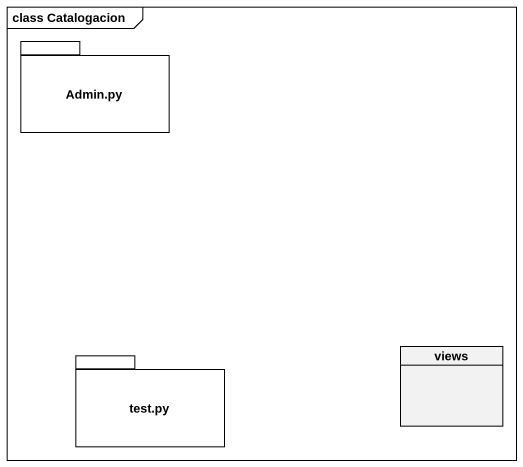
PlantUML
@startuml
mainframe class Catalogacion
hide circle
hide empty members
package "Admin.py" as Admin_py {
}
class views
package "test.py" as test_py {
}
@enduml
